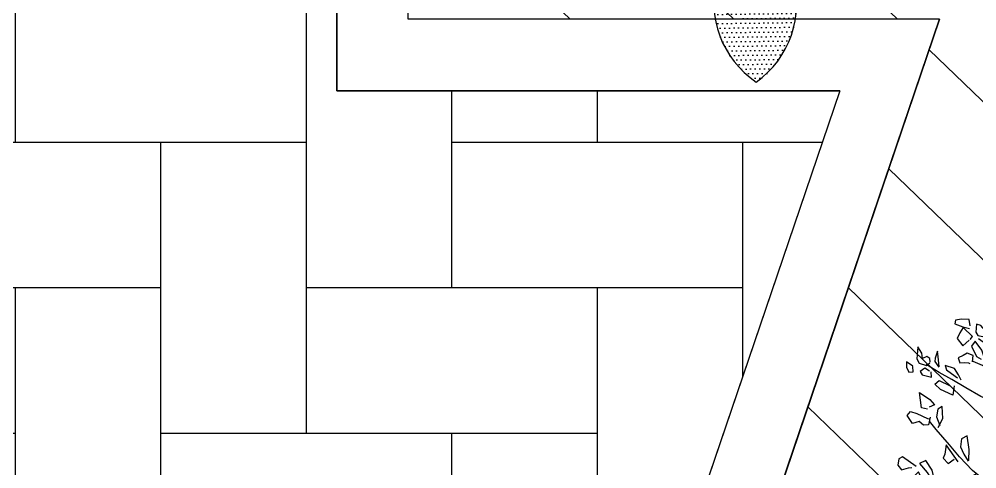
# Model space of a CAD drawing. Header units: millimetres. Extents: x 60.6 to 115.2, y 47.4 to 73.6.
# Drawn here: x 105.792 to 107.129, y 61.117 to 61.745 of the extents above; entities that cross this region are included whole.
import ezdxf

# ---------------------------------------------------------------- set-up
doc = ezdxf.new("R2010")
doc.units = ezdxf.units.MM
doc.layers.add('hatch 3', color=7, linetype='Continuous', true_color=0x57792a)
doc.layers.add('paving', color=251, linetype='Continuous', lineweight=30)
doc.layers.add('tree 3', color=96, linetype='Continuous')
doc.layers.add('trees', color=118, linetype='Continuous')
pattern_1 = [(0, (-555.0435723174535, -382.4851912321677), (0.02778125, 0.05556249999999999), [0, -0.05556249999999999])]
pattern_2 = [(71.99999999999999, (192.2471370430775, -646.0722304677458), (-0.04425819931167044, 0.04359129559328276), [0, -0.05556249999999999])]
pattern_3 = [(144, (673.8588372499343, -16.80940638435482), (-0.05513432145547956, -0.02862159770970771), [0, -0.05556249999999999])]
pattern_4 = [(215.9999999999999, (224.2205279968658, 635.6834459915049), (0.01018331470552147, -0.06128041579020829), [0, -0.05556249999999998])]
pattern_5 = [(287.9999999999999, (-535.282929972424, 409.6833820927636), (0.06142795606162846, -0.009251782093366783), [0, -0.05556249999999997])]

# ---------------------------------------------------------------- blocks, each defined once
blk = doc.blocks.new('f6')
at = {"true_color": 0x297dd6}
h = blk.add_hatch(dxfattribs=at)
h.set_pattern_fill('DOTS', color=152, scale=0.035, style=0)
h.set_pattern_definition(pattern_1)
edge = h.paths.add_edge_path()
edge.add_arc((0.758425289384154, 1.239367710916188), 1.165600453108289, 124.6664119956931, 195.8507264397759)
edge.add_arc((0.09543470374762819, 1.042358418841639), 0.474084537981225, 194.8313336975684, 345.1686663024316)
edge.add_arc((-0.5675558818888976, 1.239367710916188), 1.165600453108289, 344.1492735602241, 415.3335880043069)
h = blk.add_hatch()
h.set_pattern_fill('DOTS', color=6, scale=0.035, style=0)
h.set_pattern_definition(pattern_1)
edge = h.paths.add_edge_path()
edge.add_arc((0.09543470374762819, 0.924300190205372), 0.3560263093449976, 0, 360)
h = blk.add_hatch(dxfattribs=at)
h.set_pattern_fill('DOTS', color=152, scale=0.035, angle=71.99999999999999, style=0)
h.set_pattern_definition(pattern_2)
edge = h.paths.add_edge_path()
edge.add_arc((-0.9443424341693475, 1.1042909985447), 1.165600453108376, 196.6664119956955, 267.8507264397782)
edge.add_arc((-0.9618508212433632, 0.4128702625318352), 0.474084537981221, 266.8313336975645, 417.1686663024277)
edge.add_arc((-1.354093150313935, -0.1567920348794258), 1.165600453108433, 56.14927356022203, 127.3335880043047)
h = blk.add_hatch(dxfattribs=at)
h.set_pattern_fill('DOTS', color=152, scale=0.035, angle=-72.00000000000006, style=0)
h.set_pattern_definition(pattern_5)
edge = h.paths.add_edge_path()
edge.add_arc((1.413075040935843, -0.3383196286392502), 1.165600453108433, 52.66641199569528, 123.850726439778)
edge.add_arc((1.020832711865271, 0.2313426687720108), 0.474084537981221, 122.8313336975722, 273.1686663024354)
edge.add_arc((1.003324324791255, 0.9227634047848761), 1.165600453108375, 272.1492735602218, 343.3335880043045)
h = blk.add_hatch()
h.set_pattern_fill('DOTS', color=6, scale=0.035, angle=71.99999999999999, style=0)
h.set_pattern_definition(pattern_2)
edge = h.paths.add_edge_path()
edge.add_arc((-0.8495707735966107, 0.3763882635573736), 0.3560263093449976, 0, 360)
at = {"true_color": 0xff4242}
h = blk.add_hatch(dxfattribs=at)
h.set_pattern_fill('DOTS', color=20, scale=0.06999999999999999, style=0)
h.set_pattern_definition([(0, (-555.0435723174535, -382.4851912321677), (0.05556249999999999, 0.111125), [0, -0.111125])])
edge = h.paths.add_edge_path()
edge.add_arc((0, 0), 0.498886422826332, 0, 360)
h = blk.add_hatch()
h.set_pattern_fill('DOTS', color=6, scale=0.035, angle=-72.00000000000006, style=0)
h.set_pattern_definition(pattern_5)
edge = h.paths.add_edge_path()
edge.add_arc((0.9085526642186323, 0.1948606697976629), 0.3560263093449976, 0, 360)
at = {"true_color": 0x297dd6}
h = blk.add_hatch(dxfattribs=at)
h.set_pattern_fill('DOTS', color=152, scale=0.035, angle=144, style=0)
h.set_pattern_definition(pattern_3)
edge = h.paths.add_edge_path()
edge.add_arc((-1.342061010719853, -0.556878340344892), 1.165600453108343, 268.6664119956968, 339.8507264397795)
edge.add_arc((-0.6898912033831369, -0.7871905636526491), 0.4740845379811423, 338.8313336975639, 489.1686663024272)
edge.add_arc((-0.2693197089385462, -1.336270517636835), 1.165600453108389, 128.1492735602179, 199.3335880043006)
h = blk.add_hatch()
h.set_pattern_fill('DOTS', color=6, scale=0.035, angle=144, style=0)
h.set_pattern_definition(pattern_3)
edge = h.paths.add_edge_path()
edge.add_arc((-0.6204983176789938, -0.6916794503601977), 0.3560263093449976, 0, 360)
h = blk.add_hatch(dxfattribs=at)
h.set_pattern_fill('DOTS', color=152, scale=0.035, angle=-144.0000000000001, style=0)
h.set_pattern_definition(pattern_4)
edge = h.paths.add_edge_path()
edge.add_arc((0.1149031145682937, -1.448460740476564), 1.165600453108296, 340.6664119957008, 411.8507264397834)
edge.add_arc((0.535474609012805, -0.8993807864924348), 0.4740845379811423, 50.83133369757284, 201.1686663024361)
edge.add_arc((1.187644416349441, -0.6690685631846209), 1.165600453108289, 200.1492735602245, 271.3335880043072)
h = blk.add_hatch()
h.set_pattern_fill('DOTS', color=6, scale=0.035, angle=-144.0000000000001, style=0)
h.set_pattern_definition(pattern_4)
edge = h.paths.add_edge_path()
edge.add_arc((0.4660817233085481, -0.8038696731999835), 0.3560263093449976, 0, 360)
at = {"color": 152, "true_color": 0x297dd6}
for points in [[(0.09543470374762819, 2.198048001546795, 0.3209893809381569), (-0.3628550189267798, 0.9210048888398887, 0.7696681608329942), (0.5537244264220362, 0.9210048888398887, 0.3209893809381569)], [(-2.060976929689673, 0.7699979838098443, 0.3209893809381569), (-0.9880560684135844, -0.0604894676666845, 0.7696681608329942), (-0.7048174431059806, 0.8112293865344782, 0.3209893809381569)], [(2.119958820311581, 0.5884703900500199, 0.3209893809381569), (0.7637993337278886, 0.6297017927746538, 0.7696681608329942), (1.047037959035492, -0.2420170614265089, 0.3209893809381569)], [(-1.369188496325364, -1.722163076283323, 0.3209893809381569), (-0.2477972141435885, -0.9583894358190719, 0.7696681608329942), (-0.9893255621253729, -0.4196375552886593, 0.3209893809381569)], [(1.214771901955032, -1.834353299122995, 0.3209893809381569), (0.834908967755041, -0.5318277781284451, 0.7696681608329942), (0.09338061977325651, -1.070579658658858, 0.3209893809381569)]]:
    blk.add_lwpolyline(points, format="xyb", close=True, dxfattribs=at)
at = {"color": 20, "true_color": 0xff4242}
for centre, radius in [((0.09543470374762819, 0.924300190205372), 0.3560263093449976), ((-0.8495707735966107, 0.3763882635573736), 0.3560263093449976), ((0, 0), 0.498886422826332), ((0.9085526642186323, 0.1948606697976629), 0.3560263093449976), ((-0.6204983176789938, -0.6916794503601977), 0.3560263093449976), ((0.4660817233085481, -0.8038696731999835), 0.3560263093449976)]:
    blk.add_circle(centre, radius, dxfattribs=at)
blk = doc.blocks.new('6343')
at = {"color": 92, "linetype": 'Continuous'}
for p, q in [((687.8862509526036, 609.2945715560403), (687.882652725149, 609.2881341930103)), ((687.8927064879027, 609.2989487673872), (687.8862509526036, 609.2945715560403)), ((687.8926018146772, 609.2880834071301), (687.8927064879027, 609.2989487673872)), ((687.904403327395, 609.2894284821974), (687.9010878074467, 609.2835516453978)), ((687.9187005539618, 609.2979768723741), (687.904403327395, 609.2894284821974)), ((687.9146509719016, 609.2886073615865), (687.9187005539618, 609.2979768723741)), ((687.882652725149, 609.2881341930103), (687.8864376813826, 609.2836014556282)), ((687.8864376813826, 609.2836014556282), (687.8925070650006, 609.287896455657)), ((687.8924512719409, 609.2755412934064), (687.8902518731772, 609.2707343631215)), ((687.9001446013766, 609.272840515334), (687.8924512719409, 609.2755412934064)), ((687.9010878074467, 609.2835516453978), (687.9042637687596, 609.2730503646283)), ((687.9091707745048, 609.2834371225767), (687.9146509719016, 609.2886073615865)), ((687.9149100565786, 609.2798216030387), (687.9091707745048, 609.2834371225767)), ((687.9151245177931, 609.2750298545136), (687.9149100565786, 609.2798216030387)), ((687.9794398345463, 609.2763784332407), (687.9747276668118, 609.2745413205175)), ((687.9853641951763, 609.2706333793833), (687.9794398345463, 609.2763784332407)), ((687.8902518731772, 609.2707343631215), (687.8949644450863, 609.2580601462628)), ((687.8949644450863, 609.2580601462628), (687.9007092299114, 609.2626195982432)), ((687.9003882811545, 609.265387323366), (687.9001446013766, 609.272840515334)), ((687.9042637687596, 609.2730503646283), (687.9098179722779, 609.2715643794105)), ((687.9109748857975, 609.2718106851737), (687.9151245177931, 609.2750298545136)), ((687.9153758428283, 609.266908755685), (687.9122603140517, 609.2575721302717)), ((687.9132877395828, 609.2577908681681), (687.9238440267114, 609.2668770508484)), ((687.9196353012105, 609.2689838514425), (687.9153758428283, 609.266908755685)), ((687.9296762441446, 609.2722898196382), (687.9196353012105, 609.2689838514425)), ((687.9238440267114, 609.2668770508484), (687.9296762441446, 609.2722898196382)), ((687.9747276668118, 609.2745413205175), (687.9777890527514, 609.2626822175876)), ((687.9777890527514, 609.2626822175876), (687.9811730760695, 609.2537278586427)), ((687.9912303417616, 609.2613735652727), (687.9853641951763, 609.2706333793833)), ((687.8266854543546, 609.2425221336891), (687.8316989476427, 609.2549329150401)), ((687.8316989476427, 609.2549329150401), (687.8389503707355, 609.2543077985994)), ((687.8389503707355, 609.2543077985994), (687.8415896760291, 609.2456952279887)), ((687.8520606233451, 609.2450892333853), (687.8680639110823, 609.2595053668713)), ((687.8680639110823, 609.2595053668713), (687.8684186248972, 609.2420658296095)), ((687.919117350536, 609.2518588628375), (687.9156319928363, 609.2467797645403)), ((687.923350562611, 609.2389158113773), (687.919117350536, 609.2518588628375)), ((687.9597266956476, 609.259837435481), (687.9559712477685, 609.247194152697)), ((687.9684024989625, 609.261350946851), (687.9597266956476, 609.259837435481)), ((687.9771541611138, 609.2618799323392), (687.9684024989625, 609.261350946851)), ((687.9745545448012, 609.2438114210671), (687.9771541611138, 609.2618799323392)), ((687.9917227784929, 609.2489675355548), (687.9820288281304, 609.2433997250163)), ((687.9846352862257, 609.2551312715565), (687.9912303417616, 609.2613735652727)), ((687.9936227214164, 609.2431995838762), (687.9917227784929, 609.2489675355548)), ((687.8342530772182, 609.2366273963836), (687.8266854543546, 609.2425221336891)), ((687.8338884014566, 609.2288754896609), (687.8342530772182, 609.2366273963836)), ((687.8415896760291, 609.2456952279887), (687.8446355099725, 609.2294965507189)), ((687.8551122882288, 609.2370639861091), (687.8520606233451, 609.2450892333853)), ((687.8658235764789, 609.2321728965228), (687.8590765304765, 609.2367413196124)), ((687.8684186248972, 609.2420658296095), (687.8658235764789, 609.2321728965228)), ((687.8882333168566, 609.2379437789114), (687.8897594910302, 609.2484446579016)), ((687.8914381855418, 609.2191096845415), (687.8882333168566, 609.2379437789114)), ((687.8897594910302, 609.2484446579016), (687.8972479162135, 609.2467025434621)), ((687.8972479162135, 609.2467025434621), (687.9000031189144, 609.2306087704425)), ((687.9154369907315, 609.2382308900771), (687.914939619518, 609.2279498479343)), ((687.9156319928363, 609.2467797645403), (687.9154369907315, 609.2382308900771)), ((687.9192743300692, 609.2290394829532), (687.923350562611, 609.2389158113773)), ((687.938470491548, 609.2429679206408), (687.9343502422108, 609.2370865370959)), ((687.9343502422108, 609.2370865370959), (687.9379123382079, 609.2323403793241)), ((687.9450484705607, 609.239197400148), (687.938470491548, 609.2429679206408)), ((687.9509693282522, 609.2366212140369), (687.9450484705607, 609.239197400148)), ((687.9530953061613, 609.2278993565252), (687.9509693282522, 609.2366212140369)), ((687.9623926130247, 609.2372186473062), (687.9549184553916, 609.223116537396)), ((687.9559712477685, 609.247194152697), (687.9676546991717, 609.2446773616699)), ((687.9711523630065, 609.2370814315524), (687.9623926130247, 609.2372186473062)), ((687.9661342848265, 609.2221679836965), (687.9711523630065, 609.2370814315524)), ((687.9693660606005, 609.2442078120584), (687.9745545448012, 609.2438114210671)), ((687.9820288281304, 609.2433997250163), (687.9798289370831, 609.2385951070169)), ((687.9798289370831, 609.2385951070169), (687.9825747299196, 609.2320065598084)), ((687.9907594355342, 609.2314141646468), (687.9936227214164, 609.2431995838762)), ((688.095559763239, 609.2418228375668), (688.0989285457521, 609.2342002744389)), ((688.1039589300676, 609.2364386938801), (688.095559763239, 609.2418228375668)), ((688.119688422194, 609.2319472461878), (688.1039589300676, 609.2364386938801)), ((687.7672409734905, 609.2258637569089), (687.7653008065013, 609.2179432089952)), ((687.7752793170856, 609.2297432441097), (687.7672409734905, 609.2258637569089)), ((687.7809095435344, 609.2272719622495), (687.7752793170856, 609.2297432441097)), ((687.7805265452017, 609.2038364778285), (687.7809095435344, 609.2272719622495)), ((687.8381682368072, 609.2232822674426), (687.8338884014566, 609.2288754896609)), ((687.8481682233114, 609.227412607152), (687.8381682368072, 609.2232822674426)), ((687.8446355099725, 609.2294965507189), (687.8460186225727, 609.2267881798863)), ((687.8632942232684, 609.2251275875899), (687.8537822910968, 609.2206008160953)), ((687.8567122276326, 609.2118833412343), (687.8699256673398, 609.2223699316074)), ((687.8699256673398, 609.2223699316074), (687.8632942232684, 609.2251275875899)), ((687.9033758796523, 609.225487938963), (687.8914381855418, 609.2191096845415)), ((687.9153659738644, 609.2215346119625), (687.9192743300692, 609.2290394829532)), ((687.9379123382079, 609.2323403793241), (687.9410890532854, 609.2275121743293)), ((687.9410890532854, 609.2275121743293), (687.9413420669421, 609.2250635446078)), ((687.945543639469, 609.2236223385887), (687.9530953061613, 609.2278993565252)), ((687.9549184553916, 609.223116537396), (687.95558258259, 609.2155844675206)), ((687.9573458845503, 609.21045454255), (687.9661342848265, 609.2221679836965)), ((687.9835636030086, 609.2298821789004), (687.9863898395736, 609.2248117723152)), ((687.9863898395736, 609.2248117723152), (687.9907594355342, 609.2314141646468)), ((688.0921465589449, 609.2244158166972), (688.0970821935834, 609.2264672846659)), ((688.0947096942102, 609.2111164018107), (688.0921465589449, 609.2244158166972)), ((688.0970821935834, 609.2264672846659), (688.1043942347083, 609.2261894381604)), ((688.0989285457521, 609.2342002744389), (688.1083374933198, 609.2335341547835)), ((688.1043942347083, 609.2261894381604), (688.1090810909925, 609.2130077969985)), ((688.1083374933198, 609.2335341547835), (688.1145899556808, 609.2243557812283)), ((688.1142482633682, 609.2202803306503), (688.12362601396, 609.2311177620546)), ((688.12362601396, 609.2311177620546), (688.119688422194, 609.2319472461878)), ((688.1278820951001, 609.2218479195972), (688.135744054637, 609.2271916747328)), ((688.135744054637, 609.2271916747328), (688.1376421448449, 609.2157520247084)), ((687.7653008065013, 609.2179432089952), (687.7729363644653, 609.2117293762882)), ((687.7729363644653, 609.2117293762882), (687.7760711882568, 609.2077261494746)), ((687.8427609500819, 609.2099146096633), (687.8567122276326, 609.2118833412343)), ((687.8537822910968, 609.2206008160953), (687.8463054012869, 609.2096677380265)), ((687.9971332049274, 609.2126949247371), (687.9929834088376, 609.2094765261586)), ((687.9929834088376, 609.2094765261586), (687.9959704774644, 609.1986022772994)), ((688.0023082626408, 609.2047889927087), (687.9971332049274, 609.2126949247371)), ((688.103097287267, 609.2038944154333), (688.0947096942102, 609.2111164018107)), ((688.1090810909925, 609.2130077969985), (688.1094314224077, 609.2075778576707)), ((688.112211696479, 609.2210133973562), (688.1142482633682, 609.2202803306503)), ((688.1230096635726, 609.2113025488045), (688.1278820951001, 609.2218479195972)), ((688.1249283332417, 609.2067068452429), (688.1230096635726, 609.2113025488045)), ((688.1376421448449, 609.2157520247084), (688.1354181713981, 609.2072723279939)), ((687.7545198064205, 609.20297190758), (687.7527986855374, 609.1927622776454)), ((687.7597997014542, 609.2059305650467), (687.7545198064205, 609.20297190758)), ((687.7659344136923, 609.1985616955545), (687.7597997014542, 609.2059305650467)), ((687.7762579170355, 609.1967560490618), (687.7659344136923, 609.1985616955545)), ((687.7720919622818, 609.1891971412882), (687.7762579170355, 609.1967560490618)), ((687.7868507397966, 609.2025144229628), (687.7825854674713, 609.186592985531)), ((687.7954056025229, 609.1976629591617), (687.7868507397966, 609.2025144229628)), ((687.7890693034749, 609.1826364484217), (687.7954056025229, 609.1976629591617)), ((687.9802106294253, 609.1912435106652), (687.9838515189278, 609.1968560596085)), ((687.9838515189278, 609.1968560596085), (687.9908857102321, 609.1896786883347)), ((687.9959704774644, 609.1986022772994), (688.0030351333806, 609.1944342260712)), ((688.0125752575577, 609.1994681433904), (688.0023082626408, 609.2047889927087)), ((688.016757004388, 609.196856066684), (688.009931328974, 609.191065012297)), ((688.0101244783634, 609.1939421884152), (688.0125752575577, 609.1994681433904)), ((688.0171444021173, 609.2026090414912), (688.016757004388, 609.196856066684)), ((688.0300401935128, 609.1981822248016), (688.0171444021173, 609.2026090414912)), ((688.0222458578846, 609.1868480041086), (688.0300401935128, 609.1981822248016)), ((688.0911097781343, 609.1990065696735), (688.085458972224, 609.1946339050718)), ((688.0983834309113, 609.1963848336029), (688.0911097781343, 609.1990065696735)), ((688.0996323235331, 609.1854740874802), (688.0983834309113, 609.1963848336029)), ((688.1081394094487, 609.2079699068045), (688.103097287267, 609.2038944154333)), ((688.1324345673113, 609.200464673907), (688.1249283332417, 609.2067068452429)), ((688.1354181713981, 609.2072723279939), (688.1329075449332, 609.2013992671781)), ((687.7527986855374, 609.1927622776454), (687.7582427514764, 609.186748995854)), ((687.7582427514764, 609.186748995854), (687.7611861144999, 609.1855410620294)), ((687.766959675316, 609.1874373649483), (687.7720919622818, 609.1891971412882)), ((687.7825854674713, 609.186592985531), (687.7774098960733, 609.1743152829641)), ((687.7812519674005, 609.1732986832641), (687.7890693034749, 609.1826364484217)), ((687.8296547302816, 609.186939171588), (687.8179048299064, 609.1809352626859)), ((687.8198798225059, 609.1596695858318), (687.8296547302816, 609.186939171588)), ((687.9272624165399, 609.1738570976026), (687.9364962091, 609.1859989210515)), ((687.9364962091, 609.1859989210515), (687.9441168544489, 609.1811153426374)), ((687.9763821480127, 609.1866503573858), (687.9695357290431, 609.1740161272983)), ((687.9837042383826, 609.1825371137026), (687.9763821480127, 609.1866503573858)), ((687.9854233217217, 609.1800083924278), (687.9802106294253, 609.1912435106652)), ((687.9804098661651, 609.1689921230217), (687.9837042383826, 609.1825371137026)), ((687.9908857102321, 609.1896786883347), (687.9987931726929, 609.1821877032605)), ((687.9987931726929, 609.1821877032605), (688.0001904271471, 609.1781489140401)), ((688.0017805909097, 609.191497859758), (688.0101244783634, 609.1939421884152)), ((688.009931328974, 609.191065012297), (688.0117470140384, 609.1812764175861)), ((688.0135290427443, 609.1773187407326), (688.0222458578846, 609.1868480041086)), ((688.068848542282, 609.1799209265448), (688.0783843927595, 609.1881235475159)), ((688.0783843927595, 609.1881235475159), (688.0823918810404, 609.1838057720463)), ((688.0823918810404, 609.1838057720463), (688.079110017451, 609.1720980173892)), ((688.085458972224, 609.1946339050718), (688.0859747205932, 609.1859027899751)), ((688.0859747205932, 609.1859027899751), (688.0936077104756, 609.182857218347)), ((688.0923478123511, 609.1774180214344), (688.0996323235331, 609.1854740874802)), ((688.0936077104756, 609.182857218347), (688.0940404470342, 609.1757762237065)), ((687.7531585525132, 609.1633133065453), (687.7557193051919, 609.1733673288569)), ((687.7557193051919, 609.1733673288569), (687.762267130785, 609.1722588584747)), ((687.762267130785, 609.1722588584747), (687.7688440278446, 609.1628168037307)), ((687.811900042545, 609.1794892642399), (687.8099819411452, 609.1695728674582)), ((687.8099819411452, 609.1695728674582), (687.8196437382751, 609.1664588888435)), ((687.8179048299064, 609.1809352626859), (687.811900042545, 609.1794892642399)), ((687.8387763470522, 609.1686968239982), (687.8329893597493, 609.1592909800422)), ((687.8487271252017, 609.1743185072252), (687.8387763470522, 609.1686968239982)), ((687.8426430690483, 609.1568432026693), (687.856631855486, 609.1699965539924)), ((687.856631855486, 609.1699965539924), (687.8487271252017, 609.1743185072252)), ((687.927079923063, 609.1671454591633), (687.9272624165399, 609.1738570976026)), ((687.9375519523328, 609.1722109988106), (687.9351502173988, 609.1651944710799)), ((687.9441168544489, 609.1811153426374), (687.9375519523328, 609.1722109988106)), ((687.9575186731574, 609.1717912665056), (687.948666758578, 609.1629003580266)), ((687.954091162915, 609.1557154347859), (687.9656543345116, 609.1726894441002)), ((687.9656543345116, 609.1726894441002), (687.9575186731574, 609.1717912665056)), ((687.9695357290431, 609.1740161272983), (687.9707238395382, 609.1627588820024)), ((687.9703605242088, 609.1606809859111), (687.9804098661651, 609.1689921230217)), ((688.0014440517581, 609.1754129753411), (687.9854233217217, 609.1800083924278)), ((688.0710695810596, 609.1770573906623), (688.068848542282, 609.1799209265448)), ((688.071917081196, 609.1673962290399), (688.0710695810596, 609.1770573906623)), ((688.079110017451, 609.1720980173892), (688.0761721187807, 609.166967887531)), ((687.674274268791, 609.1546927192461), (687.6777756210596, 609.164113097501)), ((687.6777756210596, 609.164113097501), (687.6813567719915, 609.160537646322)), ((687.6813567719915, 609.160537646322), (687.6801264206197, 609.1524354644423)), ((687.762105014277, 609.157878902059), (687.7531585525132, 609.1633133065453)), ((687.7772183969068, 609.162597540754), (687.762105014277, 609.157878902059)), ((687.7688440278446, 609.1628168037307), (687.7711445754945, 609.1614720151383)), ((687.8329893597493, 609.1592909800422), (687.8286632883004, 609.1486959551169)), ((687.8300500509364, 609.1484908574562), (687.8426430690483, 609.1568432026693)), ((687.9247951674897, 609.1583192632751), (687.927079923063, 609.1671454591633)), ((687.9343794555599, 609.165030376634), (687.9247951674897, 609.1583192632751)), ((687.948666758578, 609.1629003580266), (687.954423685444, 609.1547855523545)), ((688.074111912065, 609.1640275811396), (688.071917081196, 609.1673962290399)), ((688.0777626867184, 609.1658055036672), (688.074111912065, 609.1640275811396)), ((688.1085633589968, 609.1611863026928), (688.1057351226187, 609.1549128700142)), ((688.1176592815432, 609.1626224776795), (688.1085633589968, 609.1611863026928)), ((688.1144401614946, 609.148092026261), (688.1259075014608, 609.159207549851)), ((688.1259075014608, 609.159207549851), (688.1176592815432, 609.1626224776795)), ((687.6575993896897, 609.1428028800538), (687.6464202599814, 609.1404228542111)), ((687.6596621260894, 609.1280618901661), (687.6575993896897, 609.1428028800538)), ((687.6671175569765, 609.14099175196), (687.668516975338, 609.1482960312419)), ((687.668516975338, 609.1482960312419), (687.674274268791, 609.1546927192461)), ((687.6820225494127, 609.1441650103538), (687.6743348484246, 609.1405269539821)), ((687.6801264206197, 609.1524354644423), (687.6825206359931, 609.1456060930718)), ((688.022472586836, 609.154868191969), (688.0225539100254, 609.147545602405)), ((688.030860179893, 609.1476462055916), (688.022472586836, 609.154868191969)), ((688.0225539100254, 609.147545602405), (688.0278459471, 609.1378300022199)), ((688.0355854245249, 609.1368084539954), (688.030860179893, 609.1476462055916)), ((688.0892733826977, 609.1470703068652), (688.0784078846781, 609.1425889212369)), ((688.0784078846781, 609.1425889212369), (688.0858129868589, 609.1368255570975)), ((688.1003255924992, 609.1462545037617), (688.0892733826977, 609.1470703068652)), ((688.0986944723063, 609.133729929558), (688.1003255924992, 609.1462545037617)), ((688.1057351226187, 609.1549128700142), (688.1045350887617, 609.1441478672627)), ((688.1064019819936, 609.144211768298), (688.1144401614946, 609.148092026261)), ((687.6464202599814, 609.1404228542111), (687.64315471915, 609.1330548379883)), ((687.64315471915, 609.1330548379883), (687.6526870282905, 609.1299132915066)), ((687.6526870282905, 609.1299132915066), (687.6567149489355, 609.1267673215807)), ((687.6743348484246, 609.1405269539821), (687.6671175569765, 609.14099175196)), ((687.6757856936329, 609.1229872233105), (687.6782017345151, 609.1286725618918)), ((687.6782017345151, 609.1286725618918), (687.6890108712059, 609.1353108856127)), ((687.6890108712059, 609.1353108856127), (687.6847000405616, 609.1233840648704)), ((687.8987603082852, 609.1165789005818), (687.9077044044589, 609.1288250216137)), ((687.9077044044589, 609.1288250216137), (687.9116814281282, 609.1214979260977)), ((688.0278459471, 609.1378300022199), (688.030584586962, 609.1319070495864)), ((688.0313972400874, 609.131246165851), (688.0355854245249, 609.1368084539954)), ((688.0818069847062, 609.1323035372365), (688.0747541753559, 609.1294677661125)), ((688.0747541753559, 609.1294677661125), (688.0767488679554, 609.1238867659075)), ((688.0916541715835, 609.1327313944582), (688.0818069847062, 609.1323035372365)), ((688.0858129868589, 609.1368255570975), (688.0953647935074, 609.1348564228266)), ((688.0950765832494, 609.1261209250785), (688.0916541715835, 609.1327313944582)), ((688.1069828948888, 609.1238175544411), (688.1177277465147, 609.1332782467352)), ((688.1177277465147, 609.1332782467352), (688.1248831738827, 609.1267954153324)), ((687.593419904739, 609.126303075325), (687.5997081319706, 609.1137967288954)), ((687.6089195477493, 609.1222630310558), (687.593419904739, 609.126303075325)), ((687.6102528453275, 609.1210450688843), (687.6089195477493, 609.1222630310558)), ((687.6179669943048, 609.1106776784549), (687.6102528453275, 609.1210450688843)), ((687.670837403269, 609.113426378399), (687.6757856936329, 609.1229872233105)), ((687.6847000405616, 609.1233840648704), (687.6729343097116, 609.1130381052491)), ((687.8981162638604, 609.1050983706444), (687.8987603082852, 609.1165789005818)), ((687.9116814281282, 609.1214979260977), (687.8992724066184, 609.1053445123132)), ((688.0118443265828, 609.1089003909616), (688.0154897839806, 609.1226885180895)), ((688.0154897839806, 609.1226885180895), (688.0217521698905, 609.1241885533183)), ((688.0217521698905, 609.1241885533183), (688.0252150954133, 609.116752006807)), ((688.0252150954133, 609.116752006807), (688.0335393382617, 609.1123517823352)), ((688.0767488679554, 609.1238867659075), (688.0846155210838, 609.122892293266)), ((688.0846155210838, 609.122892293266), (688.0908501745583, 609.1182139766078)), ((688.0942585914676, 609.1186060665348), (688.0950765832494, 609.1261209250785)), ((688.1014068658617, 609.1127888297062), (688.1069828948888, 609.1238175544411)), ((688.1248831738827, 609.1267954153324), (688.1160087184275, 609.1142297563266)), ((687.5950477406727, 609.1073000115751), (687.6058048984339, 609.1040856754554)), ((687.5953857275548, 609.1000320654617), (687.5950477406727, 609.1073000115751)), ((687.5997081319706, 609.1137967288954), (687.6037773372343, 609.1098248459318)), ((687.6037773372343, 609.1098248459318), (687.6097786386547, 609.1087668004438)), ((687.6058048984339, 609.1040856754554), (687.6051916468101, 609.0956129240402)), ((687.6113388890778, 609.1102672374518), (687.6179669943048, 609.1106776784549)), ((687.6247695221753, 609.1127930474582), (687.635422045109, 609.1132263862818)), ((687.6266281804797, 609.1078510088174), (687.6247695221753, 609.1127930474582)), ((687.6279820191206, 609.0989639579088), (687.6266281804797, 609.1078510088174)), ((687.635422045109, 609.1132263862818), (687.6338241217047, 609.1005421002831)), ((687.6729343097116, 609.1130381052491), (687.669397946337, 609.112618775644)), ((687.8082935579511, 609.1043241561956), (687.8022116657052, 609.0981919201423)), ((687.8145202876896, 609.1003112700173), (687.8082935579511, 609.1043241561956)), ((687.901606168054, 609.0981671002454), (687.8981162638604, 609.1050983706444)), ((687.8992724066184, 609.1053445123132), (687.8993583147001, 609.1005245892535)), ((688.0143406087011, 609.1015916057277), (688.0118443265828, 609.1089003909616)), ((688.033235280532, 609.1049471455483), (688.0258272436821, 609.0993672770908)), ((688.0376004556952, 609.1090461006144), (688.033235280532, 609.1049471455483)), ((688.1054393713989, 609.1121455262847), (688.1017538584331, 609.1105269873633)), ((688.1160087184275, 609.1142297563266), (688.1054393713989, 609.1121455262847)), ((687.5998884401389, 609.0889793519522), (687.5953857275548, 609.1000320654617)), ((687.6094375146108, 609.0901792495226), (687.5998884401389, 609.0889793519522)), ((687.6051916468101, 609.0956129240402), (687.6056508697561, 609.0890395177977)), ((687.622043920812, 609.0915281005731), (687.6267730179721, 609.0977058865865)), ((687.6251910891372, 609.0893628805447), (687.622043920812, 609.0915281005731)), ((687.6267730179721, 609.0977058865865), (687.6279820191206, 609.0989639579088)), ((687.6297576656143, 609.0956720397248), (687.6270500586334, 609.0900922120607)), ((687.6338241217047, 609.1005421002831), (687.6297576656143, 609.0956720397248)), ((687.7270367087749, 609.0965070769678), (687.7160984744777, 609.093313726079)), ((687.7160984744777, 609.093313726079), (687.7186656805642, 609.0903540168856)), ((687.7186656805642, 609.0903540168856), (687.7260430219986, 609.0868825593949)), ((687.7408938849318, 609.0823258821752), (687.7270367087749, 609.0965070769678)), ((687.7410507932565, 609.0977816045245), (687.7407599334083, 609.0927163468145)), ((687.7407599334083, 609.0927163468145), (687.7468066648545, 609.0896354437)), ((687.7462747485973, 609.0963434528071), (687.7410507932565, 609.0977816045245)), ((687.7593816119414, 609.0928941429032), (687.7462747485973, 609.0963434528071)), ((687.7468066648545, 609.0896354437), (687.7531745956004, 609.0815662839369)), ((687.7657315505785, 609.0908986424668), (687.7593816119414, 609.0928941429032)), ((687.7601225901524, 609.0846749796863), (687.7657315505785, 609.0908986424668)), ((687.7801309383015, 609.1000461794406), (687.7735041581565, 609.0923660750165)), ((687.7735041581565, 609.0923660750165), (687.7736291389093, 609.0849085051399)), ((687.7862774091858, 609.0976758986192), (687.7801309383015, 609.1000461794406)), ((687.7821156961433, 609.0869543503892), (687.7862774091858, 609.0976758986192)), ((687.8022116657052, 609.0981919201423), (687.8063135924712, 609.088389725989)), ((687.8063135924712, 609.088389725989), (687.8132477338398, 609.087362696162)), ((687.8178345231913, 609.0860043081279), (687.8145202876896, 609.1003112700173)), ((687.8701319045981, 609.0939687562487), (687.866011655261, 609.0880873727039)), ((687.8836642762524, 609.0960166939153), (687.8701319045981, 609.0939687562487)), ((687.8882701205384, 609.095829012474), (687.8836642762524, 609.0960166939153)), ((687.8920931539283, 609.0879687945002), (687.8882701205384, 609.095829012474)), ((687.9223442573843, 609.0979123972427), (687.9144151335086, 609.0928879016028)), ((687.9144151335086, 609.0928879016028), (687.914735000312, 609.0844486422295)), ((687.9359296515235, 609.1009714938016), (687.9223442573843, 609.0979123972427)), ((687.9264195336689, 609.0876033854529), (687.9359296515235, 609.1009714938016)), ((688.0258272436821, 609.0993672770908), (688.0143406087011, 609.1015916057277)), ((687.7260430219986, 609.0868825593949), (687.7372998226806, 609.0865530663152)), ((687.7497153456553, 609.0749838224774), (687.7314025847538, 609.0740066029452)), ((687.7581219428006, 609.0696160023597), (687.7497153456553, 609.0749838224774)), ((687.7557316719768, 609.0817474555481), (687.7601225901524, 609.0846749796863)), ((687.7736291389093, 609.0849085051399), (687.7763097229493, 609.0780507917689)), ((687.7770272310909, 609.0777923307459), (687.7821156961433, 609.0869543503892)), ((687.8132477338398, 609.087362696162), (687.8173694693052, 609.0844042843763)), ((687.8202171647926, 609.077337094066), (687.8178345231913, 609.0860043081279)), ((687.866011655261, 609.0880873727039), (687.8754231709108, 609.0842529919692)), ((687.8754231709108, 609.0842529919692), (687.8818313121722, 609.0812802099796)), ((687.885709056668, 609.0801036200057), (687.8920931539283, 609.0879687945002)), ((687.9168128518202, 609.082889662486), (687.9264195336689, 609.0876033854529)), ((687.5259447417235, 609.055888534345), (687.5314330099536, 609.0660654837931)), ((687.5314330099536, 609.0660654837931), (687.5397660943974, 609.0666721338534)), ((687.5397660943974, 609.0666721338534), (687.5370935539173, 609.0609313810595)), ((687.6591172299273, 609.0555499436302), (687.6665010586813, 609.0719685393337)), ((687.6665010586813, 609.0719685393337), (687.6726840998134, 609.0719490565104)), ((687.6726840998134, 609.0719490565104), (687.6684634339537, 609.0577065207368)), ((687.7314025847538, 609.0740066029452), (687.7340856845813, 609.0665211102657)), ((687.7340856845813, 609.0665211102657), (687.7476928335585, 609.0670460770527)), ((687.7476928335585, 609.0670460770527), (687.7582265975726, 609.0690699576638)), ((687.7652119988654, 609.0598205196661), (687.7743080328994, 609.0632009088563)), ((687.776456386532, 609.0632619034443), (687.7793454698984, 609.0555234118417)), ((687.5270318674272, 609.0507822371637), (687.5259447417235, 609.055888534345)), ((687.5337196728274, 609.0458676430886), (687.5270318674272, 609.0507822371637)), ((687.5370935539173, 609.0609313810595), (687.5391133554751, 609.0558568703023)), ((687.5391133554751, 609.0558568703023), (687.5380769242545, 609.0506320286345)), ((687.5455778580657, 609.0507271502194), (687.5420100952228, 609.0472991072356)), ((687.5529551021148, 609.0532992401547), (687.5455778580657, 609.0507271502194)), ((687.555123850771, 609.0349116742747), (687.5529551021148, 609.0532992401547)), ((687.5878073178679, 609.0548803540321), (687.5844189667354, 609.0411485759727)), ((687.5920390438147, 609.0507770979025), (687.5878073178679, 609.0548803540321)), ((687.5986733841567, 609.0448496393171), (687.5920390438147, 609.0507770979025)), ((687.6581408100716, 609.0506714370417), (687.6591172299273, 609.0555499436302)), ((687.6622743004001, 609.0438771855057), (687.6581408100716, 609.0506714370417)), ((687.6633713496531, 609.0494492971079), (687.6590204804379, 609.0440191528925)), ((687.6684634339537, 609.0577065207368), (687.6633713496531, 609.0494492971079)), ((687.7599125683785, 609.0527979295073), (687.7652119988654, 609.0598205196661)), ((687.768316831652, 609.0482679752431), (687.7599125683785, 609.0527979295073)), ((687.7790567620069, 609.0494102017317), (687.768316831652, 609.0482679752431)), ((687.7793454698984, 609.0555234118417), (687.7790567620069, 609.0494102017317)), ((687.8053804891923, 609.0404992797598), (687.8076011889906, 609.0504870412112)), ((687.8076011889906, 609.0504870412112), (687.8163883053925, 609.0546668538457)), ((687.8183517451215, 609.0484877745887), (687.8104840658497, 609.0446339880375)), ((687.8163883053925, 609.0546668538457), (687.8183517451215, 609.0484877745887)), ((687.5134659323977, 609.034382517616), (687.5208952640753, 609.0379663731104)), ((687.5208952640753, 609.0379663731104), (687.5280560470974, 609.0339863723063)), ((687.5406833439514, 609.0478505399756), (687.5337196728274, 609.0458676430886)), ((687.5420100952228, 609.0472991072356), (687.5398248383127, 609.0411617585635)), ((687.5398248383127, 609.0411617585635), (687.540499768521, 609.0354673672849)), ((687.544629591817, 609.0318427542566), (687.555123850771, 609.0349116742747)), ((687.5844189667354, 609.0411485759727), (687.5888494705189, 609.0335836615162)), ((687.6079139801011, 609.0361414628343), (687.5986733841567, 609.0448496393171)), ((687.6016890646798, 609.0313130121579), (687.6079139801011, 609.0361414628343)), ((687.6173568952189, 609.0353157954781), (687.6097567909337, 609.0325302851538)), ((687.6231569594191, 609.0320467751146), (687.6173568952189, 609.0353157954781)), ((687.8104840658497, 609.0446339880375), (687.8070145539593, 609.0416131927814)), ((687.821953669772, 609.0413278119265), (687.8133786777439, 609.0348005837661)), ((687.8133786777439, 609.0348005837661), (687.8197684226678, 609.0198180619017)), ((687.8298387945209, 609.0393164212577), (687.821953669772, 609.0413278119265)), ((687.8299712729557, 609.0293446415121), (687.8298387945209, 609.0393164212577)), ((687.5124106103368, 609.0279861985939), (687.5134659323977, 609.034382517616)), ((687.5243051841102, 609.0238457560266), (687.5124106103368, 609.0279861985939)), ((687.5314243870376, 609.0263621035605), (687.5243051841102, 609.0238457560266)), ((687.5280560470974, 609.0339863723063), (687.5299480662844, 609.0288838511082)), ((687.5888494705189, 609.0335836615162), (687.5912135324719, 609.0294163402568)), ((687.5944868499416, 609.0304467850808), (687.6016890646798, 609.0313130121579)), ((687.6097567909337, 609.0325302851538), (687.6021368779484, 609.0229009924625)), ((687.6021368779484, 609.0229009924625), (687.602380721821, 609.0154470297318)), ((687.6057059798226, 609.0118170991968), (687.6120670766368, 609.0216787292275)), ((687.6120670766368, 609.0216787292275), (687.6231569594191, 609.0320467751146)), ((687.7465261304438, 609.0216132413807), (687.7455487757317, 609.0167353414607)), ((687.7559269901809, 609.0216133229679), (687.7465261304438, 609.0216132413807)), ((687.7554334330976, 609.0138347832349), (687.7559269901809, 609.0216133229679)), ((687.7649832783312, 609.0150348448998), (687.7707594626244, 609.0226030102588)), ((687.7707594626244, 609.0226030102588), (687.7857844777902, 609.0264689388106)), ((687.7875404626816, 609.0220053791771), (687.7826646923105, 609.0146281053694)), ((687.7857844777902, 609.0264689388106), (687.7875404626816, 609.0220053791771)), ((687.8224284171429, 609.0198747027632), (687.8299712729557, 609.0293446415121)), ((687.5904104533057, 609.0205712274196), (687.5757976336354, 609.0172933929645)), ((687.5757976336354, 609.0172933929645), (687.5786570669891, 609.0120632745834)), ((687.5786570669891, 609.0120632745834), (687.5963830874338, 609.0133354367115)), ((687.5959189684041, 609.0117348062929), (687.5904104533057, 609.0205712274196)), ((687.7455487757317, 609.0167353414607), (687.7528724076253, 609.0126224259662)), ((687.7528724076253, 609.0126224259662), (687.7541136877032, 609.0080484804809)), ((687.7579760272997, 609.0082044570861), (687.7554334330976, 609.0138347832349)), ((687.7564032682487, 609.0048667840537), (687.7579760272997, 609.0082044570861)), ((687.7659650154429, 609.0079031468864), (687.7649832783312, 609.0150348448998)), ((687.7768706991307, 609.0115599969067), (687.7696175874164, 609.0065126442402)), ((687.7826646923105, 609.0146281053694), (687.7768706991307, 609.0115599969067)), ((687.7704643721864, 609.0056914420421), (687.7659650154429, 609.0079031468864)), ((687.5323319701205, 608.9766786303978), (687.5334835663846, 608.9889351407621)), ((687.5334835663846, 608.9889351407621), (687.5388152378549, 608.9872341936318)), ((687.5388152378549, 608.9872341936318), (687.5426053856482, 608.98520505761)), ((687.5426053856482, 608.98520505761), (687.5485198057321, 608.9744545066494)), ((687.5578279710003, 608.9944515995469), (687.5543346895648, 608.9900379317303)), ((687.5543346895648, 608.9900379317303), (687.5593505654393, 608.9790952758839)), ((687.567317159804, 608.9807913560762), (687.5578279710003, 608.9944515995469)), ((687.5383180307359, 608.9769523807269), (687.5323319701205, 608.9766786303978)), ((687.5537154429068, 608.9733925210832), (687.5383180307359, 608.9769523807269)), ((687.5593505654393, 608.9790952758839), (687.5645497055526, 608.9748644225714)), ((687.68792748907, 608.9767768120895), (687.6842965524571, 608.9780051415239)), ((687.5496704457387, 608.9665256768005), (687.5615129318833, 608.9613734686733)), ((687.5549419033518, 608.9499661301533), (687.5496704457387, 608.9665256768005)), ((687.5849537074231, 608.9548537941237), (687.5708764045025, 608.9606976674455)), ((687.5682625629654, 608.9479638728234), (687.5549419033518, 608.9499661301533)), ((687.5800188455528, 608.953302023056), (687.5682625629654, 608.9479638728234))]:
    blk.add_line(p, q, dxfattribs=at)
at = {"color": 33, "linetype": 'Continuous'}
for p, q in [((687.906567832973, 609.2533573724261), (687.9052883397051, 609.2744367559965)), ((687.9085123316196, 609.2329199059315), (687.906567832973, 609.2533573724261)), ((687.8391409662229, 609.2106449328519), (687.8432613249847, 609.2251996720601)), ((687.9106265476147, 609.2101828553713), (687.9085123316196, 609.2329199059315)), ((687.9757856181135, 609.2100432748603), (687.9763580480604, 609.2231771574325)), ((687.9763580480604, 609.2231771574325), (687.9766744666804, 609.235254247894)), ((687.8320109765573, 609.183103745096), (687.8391409662229, 609.2106449328519)), ((687.9125846211265, 609.1859123536951), (687.9106265476147, 609.2101828553713)), ((687.9716080615281, 609.187469337663), (687.9757856181135, 609.2100432748603)), ((688.1163949984578, 609.2032223129759), (688.1165774933004, 609.2189408427911)), ((688.1193238289925, 609.1766551827452), (688.1163949984578, 609.2032223129759)), ((687.8266589013389, 609.1622811063328), (687.8320109765573, 609.183103745096)), ((687.9182243831359, 609.1594220400617), (687.9125846211265, 609.1859123536951)), ((687.9646344551511, 609.1644652921487), (687.9716080615281, 609.187469337663)), ((688.0739903361083, 609.1529918429484), (688.085886258695, 609.1702042796817)), ((688.085886258695, 609.1702042796817), (688.0930369958438, 609.1795661002385)), ((688.1177360074965, 609.1509618403365), (688.1193238289925, 609.1766551827452)), ((687.8214732196155, 609.1361545360013), (687.8266589013389, 609.1622811063328)), ((687.9271194219804, 609.1538091026299), (687.9182243831359, 609.1594220400617)), ((687.9562547187312, 609.1518389846831), (687.9646344551511, 609.1644652921487)), ((687.9449055631294, 609.1380793469866), (687.9562547187312, 609.1518389846831)), ((688.0603182814035, 609.132064876537), (688.0739903361083, 609.1529918429484)), ((688.1063127493337, 609.1285130939101), (688.1177360074965, 609.1509618403365)), ((687.6585984226439, 609.1024801319805), (687.6669213772033, 609.1289402602328)), ((687.6669213772033, 609.1289402602328), (687.6689238178263, 609.1383734689781)), ((687.8192507082497, 609.1066569228378), (687.8214732196155, 609.1361545360013)), ((687.9311554427147, 609.1258107042229), (687.9449055631294, 609.1380793469866)), ((688.0509614624245, 609.1142263626767), (688.0603182814035, 609.132064876537)), ((688.0892822691803, 609.1075382394232), (688.1063127493337, 609.1285130939101)), ((687.9231224404232, 609.1220991335388), (687.9311554427147, 609.1258107042229)), ((687.6551749699839, 609.0839026680334), (687.6585984226439, 609.1024801319805)), ((687.8218599277774, 609.0853602986178), (687.8192507082497, 609.1066569228378)), ((688.0475576316882, 609.0993222221158), (688.0509614624245, 609.1142263626767)), ((688.0711799001152, 609.0893388206858), (688.0892822691803, 609.1075382394232)), ((688.048330164793, 609.0836402374628), (688.0475576316882, 609.0993222221158)), ((688.0558963685421, 609.0797465503372), (688.0711799001152, 609.0893388206858)), ((687.6534874767588, 609.0631922920786), (687.6551749699839, 609.0839026680334)), ((687.7682374844328, 609.072561705558), (687.7559796242911, 609.079218112985)), ((687.8283925015025, 609.0667335256405), (687.8218599277774, 609.0853602986178)), ((688.0449708747889, 609.0602390265735), (688.048330164793, 609.0836402374628)), ((688.0467742941225, 609.0781380282831), (688.0558963685421, 609.0797465503372)), ((687.6550717868143, 609.0391749695466), (687.6534874767588, 609.0631922920786)), ((687.7895573219861, 609.0656860876373), (687.7682374844328, 609.072561705558)), ((687.8084005260552, 609.0603739829576), (687.7895573219861, 609.0656860876373)), ((687.8396474789838, 609.0492789271892), (687.8283925015025, 609.0667335256405)), ((687.8238492834872, 609.0525217761376), (687.8084005260552, 609.0603739829576)), ((687.8415324183829, 609.0389209460536), (687.8238492834872, 609.0525217761376)), ((687.8469777359019, 609.0480034769571), (687.8396474789838, 609.0492789271892)), ((687.536283201289, 609.0252284087213), (687.5345076492295, 609.0433661270563)), ((687.6594369098694, 609.0179186167617), (687.6550717868143, 609.0391749695466)), ((687.5399356124553, 609.0073234925057), (687.536283201289, 609.0252284087213)), ((687.6674353645531, 608.9999374871329), (687.6594369098694, 609.0179186167617)), ((687.5454811371068, 608.9918229706188), (687.5399356124553, 609.0073234925057)), ((687.6745868990735, 608.9874481586264), (687.6674353645531, 608.9999374871329)), ((687.7572210745349, 608.9921964664793), (687.7643537039494, 609.0022223550503)), ((687.5538580625474, 608.9780927067189), (687.5454811371068, 608.9918229706188)), ((687.6842965524571, 608.9780051415239), (687.6745868990735, 608.9874481586264)), ((687.7533681448023, 608.9825352640636), (687.7572210745349, 608.9921964664793)), ((687.5708764045025, 608.9606976674455), (687.5538580625474, 608.9780927067189)), ((687.5683275088121, 608.9709972797635), (687.567317159804, 608.9807913560762)), ((687.5615129318833, 608.9613734686733), (687.5806471908837, 608.9547708377354)), ((687.602962800596, 608.962191084782), (687.5849537074231, 608.9548537941237))]:
    blk.add_line(p, q, dxfattribs=at)
for points in [[(687.9259400756432, 609.1495545106271), (687.9354093704553, 609.1585768587579), (687.9434308647086, 609.1706265587376), (687.9499755766324, 609.1903696795206), (687.9493589782244, 609.2090885023766), (687.946437276616, 609.2228119169139)], [(687.820631558666, 609.1288038347653), (687.8081909093114, 609.1344950062655), (687.786591146003, 609.1575866454473), (687.7654901586722, 609.18662336251)], [(688.0501091078899, 609.1137113385071), (688.033878093259, 609.1130918260778), (688.0213119561814, 609.1329357496713), (688.0119420720939, 609.1641364484873), (688.0053609006937, 609.185254565452)], [(687.8314077561788, 609.0021512079314), (687.8328017493267, 609.0151270837523), (687.8378109832651, 609.0330414828371), (687.8452538535009, 609.0448004092701), (687.8551298240606, 609.0519087916601), (687.870207724311, 609.060956945223), (687.8862590550787, 609.0722144992019), (687.9035060679258, 609.0853944063226), (687.91886836567, 609.1096824465988), (687.9258585922867, 609.1318553280535), (687.925927227848, 609.1548903262279)], [(687.6529633599891, 609.046065990718), (687.6342300468891, 609.0504182659243), (687.6222434686852, 609.0705523563967), (687.6163766711003, 609.089821210544), (687.6111069437939, 609.1100510771674)], [(687.6054350680538, 608.9618827256272), (687.6058553357485, 608.9764844215379), (687.6048718950252, 608.9841160949311), (687.6012725043374, 609.0025326372322), (687.598943045303, 609.0112111738102), (687.5957834067482, 609.0260521930139)], [(687.7227270275122, 608.9713867572088), (687.7176396275086, 608.9720934483761), (687.705075627559, 608.9730885366015), (687.6919479182142, 608.9729621297936), (687.6788193177048, 608.971333713329), (687.6661327379223, 608.9676328823749), (687.6476977519795, 608.9615391544319), (687.6279023960795, 608.9588265623419), (687.6019573489524, 608.9631444806184)]]:
    blk.add_lwpolyline(points, dxfattribs=at)

msp = doc.modelspace()

# ---------------------------------------------------------------- hatches: boundary and pattern name
at = {"layer": 'hatch 3', "linetype": 'Continuous'}
h = msp.add_hatch(dxfattribs=at)
h.set_pattern_fill('ANSI31', color=256, scale=0.05, angle=91, style=0)
h.set_pattern_definition([(136, (-529.2652610559677, -497.6456645938825), (-0.1102770163103658, -0.1141951933037609), [])])
h.paths.add_polyline_path([(110.6890683594065, 71.14285930643041), (110.318347710949, 71.28656020877486), (109.8242617537986, 69.83188751560942), (107.3321177425034, 62.49459369415456), (106.3353787113592, 62.4945936941582), (106.3353787113565, 61.74459337035694), (107.0773768447135, 61.74459337035557), (106.6018608174552, 60.34459369417618), (105.4353784854592, 60.3445936941763), (105.435378485459, 58.14459369417625), (105.8546211732124, 58.14459369417625), (104.9715198468091, 55.54459390420777), (104.2353784854589, 55.54459390420766), (104.2353784854589, 53.96121672096263), (104.4337188453952, 53.96121672096263), (103.7883754294087, 52.06121646520955), (102.3353781115464, 52.06121646520955), (102.3353781115464, 50.24499847517484), (103.5843835626384, 50.24499847517473)])
at = {"layer": 'paving'}
h = msp.add_hatch(dxfattribs=at)
h.set_pattern_fill('AR-HBONE', color=139, scale=0.002, angle=135, style=0)
h.set_pattern_definition([(180, (682.4676096172876, -634.9973668928269), (-0.2032, -0.2032), [0.6096, -0.2032]), (270, (682.2644097557917, -634.9973668928269), (-0.2032, -0.2032), [0.6096, -0.2032])])
h.paths.add_polyline_path([(103.8816697428617, 52.64682692681663), (103.7167300207836, 52.16121646520969), (103.7167634067507, 52.6612168557491), (102.4853709657398, 52.66121672098586), (102.4026740521125, 52.66121685586052), (102.3306387737971, 52.66121685586666), (102.2353711825635, 52.66121685587473), (102.2353715593081, 53.26121709875497), (102.9353784925609, 53.26121672096258), (102.9353784440586, 54.6127304847389), (102.9353784070278, 55.6445939042078), (102.2353728456123, 55.64459390420791), (102.2353731353722, 56.18148644987366), (102.2353741067521, 56.84459471960463), (103.5353784578286, 56.84459369417618), (104.1353784578287, 56.84459369417618), (104.1353784578287, 57.78877907759443), (104.1353784578287, 59.24459369417616), (103.2271992883062, 59.24459369417616), (102.2353760838026, 59.24459476474681), (102.2353760838027, 60.44459369417621), (103.6506811378312, 60.44459369417609), (104.1353784854579, 60.44459369417609), (104.1353784854579, 62.00914356090982), (104.1353784854579, 62.49459369416388), (106.2353787113483, 62.49459369415729), (106.2353787113516, 62.14624485521404), (106.2353787113565, 61.64459337035601), (106.8462348913765, 61.64459337035601), (106.9378005593395, 61.64459337035601), (106.5302154088304, 60.44459369417621), (105.3353784854589, 60.44459369417621), (105.3353784854589, 59.56602858263034), (105.3353784854589, 58.71290528695499), (105.3353784854589, 58.04459369417623), (105.7150448878382, 58.04459369417623), (105.4170926807574, 57.16737196132533), (104.899874438184, 55.6445939042078), (104.485931597097, 55.6445939042078), (104.1353784854589, 55.6445939042078), (104.1353784854589, 55.00453722779798), (104.1353784854589, 54.22978878846266), (104.1353784854589, 53.8612167209626), (104.2941425600209, 53.8612167209626)])

# ---------------------------------------------------------------- linework, layer by layer
at = {"layer": 'paving', "color": 139}
for p, q in [((106.2353787113565, 61.64459337035601), (106.2353787113483, 62.49459369415729)), ((107.0773768447135, 61.74459337035557), (106.6018608174552, 60.34459369417618)), ((106.9378005593395, 61.64459337035601), (106.2353787113565, 61.64459337035601)), ((106.9378005593395, 61.64459337035601), (106.5302154088304, 60.44459369417621))]:
    msp.add_line(p, q, dxfattribs=at)
for points in [[(110.6890683594065, 71.14285930643041), (103.5843835626384, 50.24499847517473), (102.3353781115464, 50.24499847517484), (102.3353781115464, 52.06121646520955), (103.7883754294087, 52.06121646520955), (104.4337188453952, 53.96121672096263), (104.2353784854589, 53.96121672096263), (104.2353784854589, 55.54459390420766), (104.9715198468091, 55.54459390420777), (105.8546211732124, 58.14459369417625), (105.435378485459, 58.14459369417625), (105.4353784854592, 60.3445936941763), (106.6018608174552, 60.34459369417618), (107.0773768447135, 61.74459337035557), (106.3353787113565, 61.74459337035694), (106.3353787113592, 62.4945936941582), (107.3321177425034, 62.49459369415456), (109.8242617537986, 69.83188751560942), (110.318347710949, 71.28656020877486)], [(104.1353784854579, 62.49459369416388), (106.2353787113483, 62.49459369415729), (106.2353787113516, 62.14624485521404), (106.2353787113565, 61.64459337035601), (106.8462348913765, 61.64459337035601), (106.9378005593395, 61.64459337035601), (106.5302154088304, 60.44459369417621), (105.3353784854589, 60.44459369417621), (105.3353784854589, 59.56602858263034), (105.3353784854589, 58.71290528695499), (105.3353784854589, 58.04459369417623), (105.7150448878382, 58.04459369417623), (105.4170926807574, 57.16737196132533), (104.899874438184, 55.6445939042078)], [(107.0773768447135, 61.74459337035557), (106.3353787113564, 61.74459337035455), (106.3353787113483, 62.4945936941582), (107.3321177425034, 62.49459369415456), (107.3321177425034, 62.49459369415456)]]:
    msp.add_lwpolyline(points, dxfattribs=at)

# ---------------------------------------------------------------- block references
at = {"layer": 'tree 3', "rotation": 54.87619262608821}
for p in [(209.8146460976957, -851.304368442135), (209.6076220755949, -851.9258440492174)]:
    msp.add_blockref('6343', p, dxfattribs=at)
at = {"layer": 'trees', "xscale": 0.1152000000002311, "yscale": 0.1152000000002311, "zscale": 0.1152000000002311, "rotation": 108.7581404150233}
msp.add_blockref('f6', (106.8289039388156, 61.91001011829439), dxfattribs=at)

doc.saveas('drawing.dxf')
